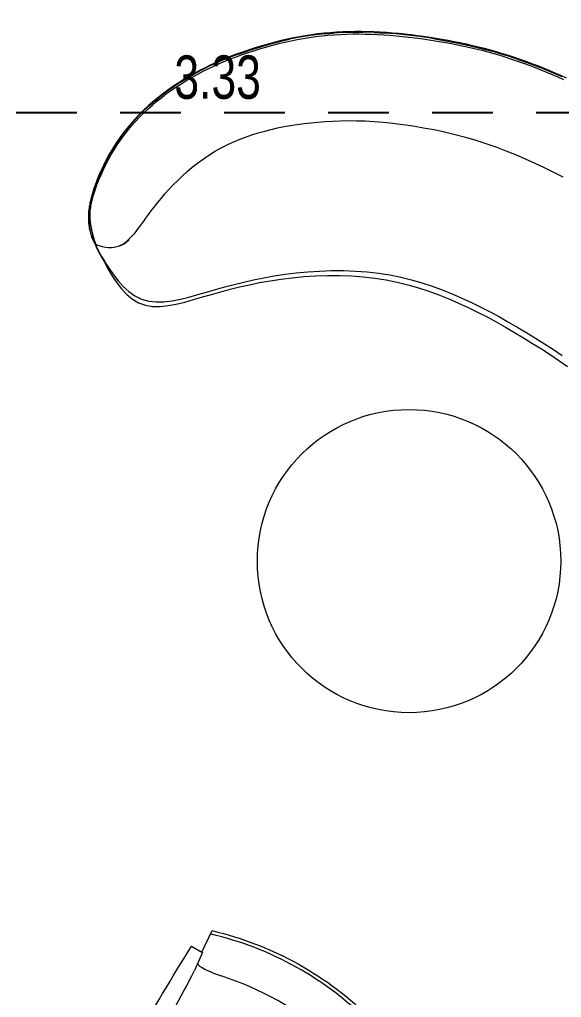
# Model space of a CAD drawing. Header units: metres. Extents: x 0 to 42, y 0 to 29.7.
# Drawn here: x 18.586 to 19.836, y 10.312 to 12.57 of the extents above; entities that cross this region are included whole.
import ezdxf

# ---------------------------------------------------------------- set-up
doc = ezdxf.new("R2010")
doc.units = ezdxf.units.M
doc.header["$MEASUREMENT"] = 0
doc.linetypes.add('$ doors$0$$01Col$0$HIDDEN', pattern=[0.23, 0.14, -0.09])
doc.layers.add('00 FURN', color=252, linetype='Continuous', lineweight=5)
doc.layers.add('Circuits Dimensions', color=1, linetype='Continuous', lineweight=5)
doc.styles.add('EN-SCL-DIM', font='swisscl.ttf')
doc.dimstyles.get("Standard").update_dxf_attribs({"dimtxt": 0.1, "dimasz": 0.18, "dimexe": 0.1, "dimexo": 0.05, "dimgap": 0.03, "dimtad": 1, "dimzin": 0, "dimdsep": 46, "dimtxsty": 'EN-SCL-DIM', "dimblk": 'DOTSMALL', "dimcen": 0.09, "dimclrd": 251, "dimclre": 251, "dimclrt": 1, "dimadec": 0, "dimazin": 0, "dimtfac": 1, "dimtofl": 0, "dimtmove": 0, "dimatfit": 3, "dimldrblk": 'DOTSMALL', "dimfxl": 1, "dimtfillclr": 256, "dimtolj": 1, "dimtzin": 0, "dimarcsym": 1})

# ---------------------------------------------------------------- blocks, each defined once
blk = doc.blocks.new('Puesto3')
at = {"color": 0, "linetype": 'ByBlock'}
for p, q in [((-0.4952, 1.2213), (-0.478, 1.1812)), ((0.4952, 1.2213), (0.478, 1.1812)), ((-0.6786, 1), (-0.5529, 1.0701)), ((0.6786, 1), (0.5529, 1.0701)), ((-0.8376, 1.0304), (-0.8125, 0.9946)), ((0.8376, 1.0304), (0.8125, 0.9946)), ((-0.6241, 0.9021), (-0.4983, 0.9723)), ((0.6241, 0.9021), (0.4983, 0.9723)), ((-0.99, 0), (-0.99, 0.7011)), ((0.99, 0.7011), (0.99, 0)), ((0.3692, 0.4629), (-0.0808, 0.4629)), ((-0.0808, 0.4629), (-0.0808, 0.1629)), ((0.1442, 0.4629), (0.1442, 0.1629)), ((0.3692, 0.1629), (0.3692, 0.4629)), ((-0.0558, 0.4379), (0.3442, 0.4379)), ((-0.0558, 0.1879), (-0.0558, 0.4379)), ((0.3442, 0.4379), (0.3442, 0.1879)), ((0.6733, 0.4328), (0.6785, 0.4328)), ((0.7171, 0.4328), (0.8133, 0.4328)), ((-0.6199, 0.2526), (-0.3268, 0.4178)), ((-0.3268, 0.4178), (-0.321, 0.4075)), ((0.6633, 0.4228), (0.6633, 0.2428)), ((0.7333, 0.4228), (0.7333, 0.2428)), ((0.8233, 0.4228), (0.8233, 0.2428)), ((-0.6141, 0.2423), (-0.321, 0.4075)), ((-0.2752, 0.3934), (-0.2264, 0.2947)), ((-0.1746, 0.4032), (-0.1656, 0.3872)), ((0.1192, 0.3879), (0.1692, 0.3879)), ((0.7398, 0.4078), (0.8168, 0.4078)), ((0.7398, 0.3478), (0.7398, 0.4078)), ((0.8168, 0.3478), (0.8168, 0.4078)), ((-0.3104, 0.3469), (-0.2743, 0.3673)), ((-0.2717, 0.3665), (-0.2675, 0.358)), ((-0.2042, 0.3655), (-0.2132, 0.3815)), ((0.6753, 0.3728), (0.6827, 0.3728)), ((0.714, 0.3728), (0.7213, 0.3728)), ((-0.3687, 0.3402), (-0.3332, 0.3602)), ((-0.3623, 0.3287), (-0.3267, 0.3487)), ((-0.351, 0.3351), (-0.3574, 0.3466)), ((-0.338, 0.3424), (-0.3445, 0.3539)), ((-0.326, 0.3513), (-0.3307, 0.3595)), ((-0.3065, 0.3361), (-0.3112, 0.3444)), ((-0.304, 0.3354), (-0.2683, 0.3555)), ((-0.2967, 0.3395), (-0.3032, 0.351)), ((-0.3015, 0.331), (-0.2662, 0.3509)), ((-0.2879, 0.3445), (-0.2944, 0.356)), ((-0.279, 0.3495), (-0.2855, 0.361)), ((-0.2611, 0.3177), (-0.2765, 0.3451)), ((-0.2636, 0.3501), (-0.2513, 0.3252)), ((0.7398, 0.3478), (0.8168, 0.3478)), ((-0.6168, 0.2005), (-0.3803, 0.3337)), ((-0.3731, 0.3247), (-0.3778, 0.333)), ((-0.3648, 0.3294), (-0.3695, 0.3377)), ((-0.3576, 0.3204), (-0.322, 0.3404)), ((-0.3511, 0.3089), (-0.3156, 0.3289)), ((-0.3486, 0.3045), (-0.3131, 0.3245)), ((-0.3398, 0.3152), (-0.3463, 0.3267)), ((-0.3269, 0.3225), (-0.3333, 0.334)), ((-0.3148, 0.3314), (-0.3195, 0.3397)), ((-0.3059, 0.3155), (-0.3105, 0.3238)), ((-0.2975, 0.3202), (-0.3022, 0.3285)), ((-0.295, 0.3195), (-0.2701, 0.3336)), ((-0.2878, 0.3236), (-0.2943, 0.3351)), ((-0.2925, 0.3151), (-0.2676, 0.3292)), ((-0.286, 0.3036), (-0.2521, 0.3227)), ((-0.2789, 0.3286), (-0.2854, 0.3401)), ((-0.27, 0.3127), (-0.2764, 0.3242)), ((0.1192, 0.3379), (0.1692, 0.3379)), ((-0.6099, 0.1892), (-0.3739, 0.3222)), ((-0.6039, 0.1816), (-0.3692, 0.3138)), ((-0.597, 0.1703), (-0.3627, 0.3023)), ((-0.4252, 0.2932), (-0.4317, 0.3047)), ((-0.4095, 0.3021), (-0.416, 0.3136)), ((-0.3938, 0.311), (-0.4003, 0.3225)), ((-0.3769, 0.2943), (-0.3834, 0.3058)), ((-0.362, 0.3049), (-0.3666, 0.3131)), ((-0.3536, 0.3096), (-0.3583, 0.3178)), ((-0.3447, 0.2937), (-0.3493, 0.3019)), ((-0.3421, 0.293), (-0.3066, 0.313)), ((-0.3308, 0.2993), (-0.3373, 0.3108)), ((-0.3179, 0.3066), (-0.3244, 0.3181)), ((-0.2886, 0.3043), (-0.2932, 0.3126)), ((-0.2788, 0.3077), (-0.2853, 0.3192)), ((-0.2836, 0.2992), (-0.25, 0.3181)), ((-0.2771, 0.2877), (-0.2521, 0.3018)), ((-0.2698, 0.2918), (-0.2763, 0.3033)), ((-0.261, 0.2968), (-0.2675, 0.3083)), ((-0.2432, 0.2858), (-0.2586, 0.3133)), ((-0.2474, 0.3173), (-0.2351, 0.2924)), ((-0.5941, 0.1662), (-0.3602, 0.2979)), ((-0.4567, 0.2755), (-0.4632, 0.287)), ((-0.441, 0.2844), (-0.4475, 0.2959)), ((-0.4084, 0.2766), (-0.4148, 0.2881)), ((-0.3926, 0.2855), (-0.3991, 0.297)), ((-0.3819, 0.2706), (-0.3884, 0.2821)), ((-0.344, 0.2731), (-0.3577, 0.2972)), ((-0.3177, 0.2799), (-0.3081, 0.2854)), ((-0.3009, 0.2764), (-0.3055, 0.2847)), ((-0.2796, 0.2884), (-0.2843, 0.2967)), ((-0.2707, 0.2725), (-0.2753, 0.2807)), ((-0.2746, 0.2833), (-0.2497, 0.2973)), ((-0.2681, 0.2718), (-0.2359, 0.29)), ((-0.2609, 0.2759), (-0.2674, 0.2874)), ((-0.252, 0.2809), (-0.2585, 0.2924)), ((0.1192, 0.2879), (0.1692, 0.2879)), ((0.6753, 0.2928), (0.6827, 0.2928)), ((0.714, 0.2928), (0.7213, 0.2928)), ((0.8068, 0.2878), (0.8168, 0.2878)), ((0.8068, 0.2878), (0.8068, 0.2578)), ((0.8168, 0.2878), (0.8168, 0.2578)), ((-0.5872, 0.1549), (-0.3736, 0.2752)), ((-0.5843, 0.1507), (-0.3712, 0.2708)), ((-0.5773, 0.1395), (-0.3448, 0.2705)), ((-0.5744, 0.1353), (-0.3423, 0.2661)), ((-0.5442, 0.0968), (-0.2327, 0.2723)), ((-0.5039, 0.2489), (-0.5104, 0.2604)), ((-0.4882, 0.2578), (-0.4947, 0.2693)), ((-0.4724, 0.2666), (-0.4789, 0.2781)), ((-0.4556, 0.25), (-0.462, 0.2615)), ((-0.4398, 0.2589), (-0.4463, 0.2704)), ((-0.4241, 0.2677), (-0.4306, 0.2792)), ((-0.4113, 0.254), (-0.4178, 0.2655)), ((-0.3956, 0.2629), (-0.4021, 0.2744)), ((-0.3804, 0.2504), (-0.3869, 0.2619)), ((-0.3647, 0.2593), (-0.3736, 0.2752)), ((-0.3351, 0.2572), (-0.3397, 0.2654)), ((-0.3217, 0.2567), (-0.2862, 0.2768)), ((-0.3138, 0.2691), (-0.3185, 0.2774)), ((-0.3152, 0.2452), (-0.2797, 0.2653)), ((-0.3113, 0.2684), (-0.3016, 0.2739)), ((-0.3039, 0.2516), (-0.3104, 0.2631)), ((-0.291, 0.2589), (-0.2975, 0.2704)), ((-0.279, 0.2678), (-0.2836, 0.2761)), ((-0.6199, 0.2526), (-0.6141, 0.2423)), ((-0.5675, 0.1241), (-0.3358, 0.2546)), ((-0.5646, 0.1199), (-0.3333, 0.2502)), ((-0.5577, 0.1086), (-0.3268, 0.2387)), ((-0.5354, 0.2312), (-0.5419, 0.2427)), ((-0.5196, 0.24), (-0.5261, 0.2515)), ((-0.487, 0.2323), (-0.4935, 0.2438)), ((-0.4713, 0.2412), (-0.4778, 0.2527)), ((-0.4585, 0.2274), (-0.465, 0.2389)), ((-0.4428, 0.2363), (-0.4493, 0.2478)), ((-0.427, 0.2451), (-0.4335, 0.2566)), ((-0.4119, 0.2327), (-0.4184, 0.2442)), ((-0.3961, 0.2416), (-0.4026, 0.2531)), ((-0.3872, 0.2257), (-0.3937, 0.2372)), ((-0.3714, 0.2345), (-0.3779, 0.246)), ((-0.3407, 0.2309), (-0.3471, 0.2424)), ((-0.3261, 0.2413), (-0.3308, 0.2495)), ((-0.3178, 0.246), (-0.3224, 0.2542)), ((0.1192, 0.2379), (0.1692, 0.2379)), ((0.8068, 0.2578), (0.8168, 0.2578)), ((-0.5826, 0.2046), (-0.5891, 0.2161)), ((-0.5669, 0.2135), (-0.5733, 0.225)), ((-0.5511, 0.2223), (-0.5576, 0.2338)), ((-0.5342, 0.2057), (-0.5407, 0.2172)), ((-0.5185, 0.2146), (-0.525, 0.2261)), ((-0.5028, 0.2234), (-0.5093, 0.2349)), ((-0.49, 0.2097), (-0.4965, 0.2212)), ((-0.4743, 0.2185), (-0.4807, 0.23)), ((-0.4591, 0.2061), (-0.4656, 0.2176)), ((-0.4433, 0.215), (-0.4498, 0.2265)), ((-0.4276, 0.2239), (-0.4341, 0.2354)), ((-0.4186, 0.2079), (-0.4251, 0.2194)), ((-0.4029, 0.2168), (-0.4094, 0.2283)), ((-0.3879, 0.2043), (-0.3943, 0.2158)), ((-0.3721, 0.2132), (-0.3786, 0.2247)), ((-0.3564, 0.2221), (-0.3629, 0.2336)), ((0.6733, 0.2328), (0.6784, 0.2328)), ((0.7171, 0.2328), (0.8133, 0.2328)), ((-0.6257, 0.1958), (-0.5667, 0.1031)), ((-0.6175, 0.1978), (-0.6124, 0.1898)), ((-0.5985, 0.1956), (-0.605, 0.2071)), ((-0.5657, 0.188), (-0.5722, 0.1995)), ((-0.55, 0.1968), (-0.5565, 0.2083)), ((-0.5372, 0.1831), (-0.5437, 0.1946)), ((-0.5215, 0.1919), (-0.5279, 0.2034)), ((-0.5057, 0.2008), (-0.5122, 0.2123)), ((-0.4905, 0.1884), (-0.497, 0.1999)), ((-0.4748, 0.1973), (-0.4813, 0.2088)), ((-0.4501, 0.1902), (-0.4566, 0.2017)), ((-0.4344, 0.1991), (-0.4409, 0.2106)), ((-0.6046, 0.179), (-0.5995, 0.171)), ((-0.5816, 0.179), (-0.5881, 0.1905)), ((-0.5687, 0.1653), (-0.5751, 0.1768)), ((-0.5529, 0.1742), (-0.5594, 0.1857)), ((-0.5377, 0.1618), (-0.5442, 0.1733)), ((-0.522, 0.1707), (-0.5285, 0.1822)), ((-0.5063, 0.1795), (-0.5128, 0.191)), ((-0.4973, 0.1636), (-0.5038, 0.1751)), ((-0.4816, 0.1725), (-0.4881, 0.184)), ((-0.4658, 0.1813), (-0.4723, 0.1928)), ((0.1442, 0.1879), (-0.0558, 0.1879)), ((0.3442, 0.1879), (0.1442, 0.1879)), ((-0.5947, 0.1635), (-0.5896, 0.1555)), ((-0.5694, 0.144), (-0.5759, 0.1555)), ((-0.5535, 0.1529), (-0.56, 0.1644)), ((-0.5288, 0.1459), (-0.5353, 0.1574)), ((-0.5131, 0.1548), (-0.5195, 0.1663)), ((-0.0808, 0.1629), (0.3692, 0.1629)), ((-0.5849, 0.1481), (-0.5798, 0.1401)), ((-0.5751, 0.1327), (-0.57, 0.1247)), ((-0.5445, 0.137), (-0.551, 0.1485)), ((-0.5295, 0.1245), (-0.536, 0.136)), ((-0.5137, 0.1334), (-0.5202, 0.1449)), ((-0.5653, 0.1173), (-0.5602, 0.1093)), ((-0.5454, 0.1156), (-0.5519, 0.1271)), ((0.2409, 0), (-0.2409, 0)), ((-0.2529, -0.1498), (-0.2596, -0.3274)), ((0.2529, -0.1498), (0.2596, -0.3274)), ((-0.2838, -0.3681), (-0.2334, -0.3681)), ((0.2838, -0.3681), (0.2334, -0.3681))]:
    blk.add_line(p, q, dxfattribs=at)
at = {"lineweight": -3}
for p, q in [((-0.7893, 0.4679), (-0.4267, 0.6722)), ((-0.3712, 0.5866), (-0.4182, 0.6699)), ((-0.6878, 0.5952), (-0.5846, 0.6533)), ((-0.7744, 0.4286), (-0.4008, 0.6391)), ((-0.5111, 0.6247), (-0.5165, 0.6343)), ((-0.7644, 0.4109), (-0.3909, 0.6214)), ((-0.7604, 0.4037), (-0.3868, 0.6142)), ((-0.7559, 0.3958), (-0.3823, 0.6062)), ((-0.7448, 0.3761), (-0.3712, 0.5866)), ((-0.7014, 0.5175), (-0.7068, 0.5271)), ((-0.4744, 0.5104), (-0.4822, 0.5241)), ((-0.4395, 0.4977), (-0.4611, 0.536)), ((-0.6224, 0.427), (-0.4744, 0.5104)), ((-0.7917, 0.4594), (-0.7448, 0.3761)), ((-0.6224, 0.427), (-0.6301, 0.4407)), ((-0.6299, 0.3905), (-0.6514, 0.4287)), ((-0.5618, 0.3715), (-0.4585, 0.4296))]:
    blk.add_line(p, q, dxfattribs=at)
at = {"color": 0, "linetype": 'ByBlock'}
blk.add_lwpolyline([(-0.2706, -0.4284, -0.017129), (-0.2624, -0.4117), (-0.3144, -0.4117, -0.391275), (-0.3656, -0.3549), (-0.3511, -0.1316, -0.576265), (-0.2692, -0.1041), (-0.2459, 0), (-1, 0), (-1, 0.7, -0.008178), (-0.6732, 0.7274), (-0.7223, 0.8153), (-0.7485, 0.8007, -0.013912), (-0.8614, 1.0172), (-0.8388, 1.0297), (-0.867, 1.0738, -0.138798), (-0.5167, 1.2691), (-0.494, 1.222), (-0.4715, 1.2346, -0.013912), (-0.3467, 1.0248), (-0.3729, 1.0101), (-0.3203, 0.9158, -0.038165), (-0.653, 0.7287, -0.032603), (0.653, 0.7287, -0.038165), (0.3203, 0.9158), (0.3729, 1.0101), (0.3467, 1.0248, -0.013912), (0.4715, 1.2346), (0.494, 1.222), (0.5167, 1.2691, -0.138798), (0.867, 1.0738), (0.8388, 1.0297), (0.8614, 1.0172, -0.013912), (0.7485, 0.8007), (0.7223, 0.8153), (0.6732, 0.7274, -0.008178), (1, 0.7), (1, 0), (0.2459, 0), (0.2692, -0.1041, -0.576265), (0.3511, -0.1316), (0.3656, -0.3549, -0.391275), (0.3144, -0.4117), (0.2624, -0.4117, -0.017129), (0.2706, -0.4284, -0.194346), (0.2632, -0.449, -0.127878), (0.196, -0.4934, -0.074622), (0, -0.5292, -0.074622), (-0.196, -0.4934, -0.127878), (-0.2632, -0.449, -0.194346)], format="xyb", close=True, dxfattribs=at)
for points in [[(-0.3457, 0.4071), (-0.3609, 0.4427), (-0.391, 0.4789), (-0.4371, 0.5206), (-0.4494, 0.5425)], [(-0.2048, 0.4116), (-0.2405, 0.438), (-0.2999, 0.469), (-0.369, 0.5171), (-0.4077, 0.5372), (-0.4323, 0.5522)]]:
    blk.add_lwpolyline(points, dxfattribs=at)
for centre in [(-0.3062, 0.3689), (-0.2979, 0.3736), (-0.2895, 0.3783), (-0.5102, 0.2787), (-0.5435, 0.2599), (-0.5352, 0.2646), (-0.5269, 0.2693), (-0.5185, 0.274), (-0.5602, 0.2505), (-0.5519, 0.2552)]:
    blk.add_circle(centre, 0.0022, dxfattribs=at)
for centre, radius, start, end in [((-0.3468, 0.5527), 0.7283, 103.2014, 135.0855), ((0.3468, 0.5527), 0.7283, 44.9145, 76.7986), ((-0.611, 1.3977), 0.24, 288.0592, 300.5574), ((-0.4952, 1.1999), 0.0108, 304.5458, 344.1042), ((0.4952, 1.1999), 0.0108, 195.8958, 235.4542), ((0.611, 1.3977), 0.24, 239.4426, 251.9408), ((-0.3196, 0.5039), 0.7002, 108.0592, 130.2276), ((1.1954, 2.0258), 1.8744, 206.7826, 212.9165), ((-1.1954, 2.0258), 1.8744, 327.0835, 333.2174), ((0.3196, 0.5039), 0.7002, 49.7724, 71.9408), ((-0.9268, 1.2217), 0.24, 297.7294, 310.2276), ((0.9268, 1.2217), 0.24, 229.7724, 242.2706), ((-0.8195, 1.0191), 0.0108, 254.1827, 293.741), ((-2.4107, 0.0151), 1.8744, 25.3703, 31.5042), ((2.4107, 0.0151), 1.8744, 148.4958, 154.6297), ((0.8195, 1.0191), 0.0108, 246.259, 285.8173), ((0, -9.275), 10.025, 93.74807, 93.84102), ((0, -9.275), 10.025, 86.15827, 86.25392), ((0.6733, 0.4228), 0.01, 90, 180), ((0.6861, 0.4262), 0.01, 99.5352, 194.6502), ((0.694, 0.4015), 0.036, 99.4076, 107.8024), ((0.6983, 0.3754), 0.0624, 90, 99.4076), ((0.6983, 0.3754), 0.0624, 80.5924, 90), ((0.7082, 0.4248), 0.012, 346.6383, 88.4297), ((0.7433, 0.4228), 0.01, 90, 180), ((0.8133, 0.4228), 0.01, 0, 90), ((-0.3048, 0.3787), 0.033, 26.3031, 119.3971), ((-0.1939, 0.3923), 0.0222, 4.9353, 233.8589), ((0.5031, 0.3808), 0.1785, 6.1675, 13.8968), ((0.8935, 0.3808), 0.1785, 166.6383, 173.8325), ((-0.1849, 0.3764), 0.0222, 184.9353, 53.8589), ((0.2388, 0.3522), 0.4444, 2.5629, 6.1675), ((1.1579, 0.3522), 0.4444, 173.8325, 177.4371), ((-0.2734, 0.3657), 0.00187, 26.3031, 119.3971), ((0.6753, 0.3848), 0.012, 180, 270), ((-0.1954, 0.3328), 0.879, 360, 2.5629), ((1.592, 0.3328), 0.879, 177.4371, 180), ((0.7213, 0.3848), 0.012, 270, 0), ((-0.3323, 0.3586), 0.00187, 29.3971, 119.3971), ((-0.3277, 0.3504), 0.00187, 299.3971, 29.3971), ((-0.3095, 0.3453), 0.00187, 119.3971, 209.3971), ((-0.2692, 0.3572), 0.00187, 299.3971, 26.3031), ((-0.2653, 0.3493), 0.00187, 26.3031, 119.3971), ((-0.3794, 0.3321), 0.00187, 29.3971, 119.3971), ((-0.3748, 0.3238), 0.00187, 299.3971, 29.3971), ((-0.3678, 0.3386), 0.00187, 119.3971, 209.3971), ((-0.3632, 0.3303), 0.00187, 209.3971, 299.3971), ((-0.3211, 0.3388), 0.00187, 29.3971, 119.3971), ((-0.3165, 0.3305), 0.00187, 299.3971, 29.3971), ((-0.3122, 0.3229), 0.00187, 29.3971, 119.3971), ((-0.3049, 0.3371), 0.00187, 209.3971, 299.3971), ((-0.3006, 0.3294), 0.00187, 119.3971, 209.3971), ((-0.253, 0.3244), 0.00187, 299.3971, 26.3031), ((-0.1954, 0.3328), 0.879, 357.4371, 0), ((1.592, 0.3328), 0.879, 180, 182.5629), ((-0.3682, 0.3122), 0.00187, 29.3971, 119.3971), ((-0.3636, 0.304), 0.00187, 299.3971, 29.3971), ((-0.3566, 0.3188), 0.00187, 119.3971, 209.3971), ((-0.352, 0.3105), 0.00187, 209.3971, 299.3971), ((-0.3477, 0.3028), 0.00187, 119.3971, 209.3971), ((-0.3075, 0.3146), 0.00187, 299.3971, 29.3971), ((-0.2959, 0.3212), 0.00187, 209.3971, 299.3971), ((-0.2916, 0.3135), 0.00187, 119.3971, 209.3971), ((-0.287, 0.3052), 0.00187, 209.3971, 299.3971), ((-0.2491, 0.3165), 0.00187, 26.3031, 119.3971), ((-0.3593, 0.2963), 0.00187, 29.3971, 119.3971), ((-0.343, 0.2946), 0.00187, 209.3971, 299.3971), ((-0.3168, 0.2783), 0.00187, 119.3971, 209.3971), ((-0.3072, 0.2838), 0.00187, 29.3971, 119.3971), ((-0.2826, 0.2976), 0.00187, 119.3971, 209.3971), ((-0.278, 0.2893), 0.00187, 209.3971, 299.3971), ((-0.2737, 0.2817), 0.00187, 119.3971, 209.3971), ((-0.2368, 0.2916), 0.00187, 299.3971, 26.3031), ((-0.2408, 0.2866), 0.0165, 299.3971, 29.3971), ((0.6753, 0.2808), 0.012, 90, 180), ((0.2388, 0.3134), 0.4444, 353.8325, 357.4371), ((1.1579, 0.3134), 0.4444, 182.5629, 186.1675), ((0.7213, 0.2808), 0.012, 0, 90), ((-0.3457, 0.2722), 0.00187, 299.3971, 29.3971), ((-0.3414, 0.2645), 0.00187, 29.3971, 119.3971), ((-0.3122, 0.2701), 0.00187, 209.3971, 299.3971), ((-0.3025, 0.2755), 0.00187, 299.3971, 29.3971), ((-0.2853, 0.2751), 0.00187, 29.3971, 119.3971), ((-0.2806, 0.2669), 0.00187, 299.3971, 29.3971), ((-0.269, 0.2734), 0.00187, 209.3971, 299.3971), ((0.5031, 0.2848), 0.1785, 346.1032, 353.8325), ((0.8935, 0.2848), 0.1785, 186.1675, 193.8968), ((-0.5979, 0.2136), 0.033, 119.3971, 212.4912), ((-0.3367, 0.2563), 0.00187, 299.3971, 29.3971), ((-0.3324, 0.2486), 0.00187, 29.3971, 119.3971), ((-0.3277, 0.2403), 0.00187, 299.3971, 29.3971), ((-0.3208, 0.2551), 0.00187, 119.3971, 209.3971), ((-0.3162, 0.2469), 0.00187, 209.3971, 299.3971), ((0.6733, 0.2428), 0.01, 180, 270), ((0.686, 0.2393), 0.01, 160.2489, 256.4245), ((0.7082, 0.2408), 0.012, 281.2958, 13.3617), ((0.7092, 0.2278), 0.0184, 53.5958, 53.7272), ((0.7433, 0.2428), 0.01, 180, 270), ((0.8133, 0.2428), 0.01, 270, 0), ((0.6983, 0.2902), 0.0624, 256.0825, 270), ((0.6983, 0.2902), 0.0624, 270, 281.2958), ((-0.6159, 0.1988), 0.00187, 119.3971, 212.4912), ((-0.6108, 0.1908), 0.00187, 212.4912, 299.3971), ((-0.603, 0.18), 0.00187, 119.3971, 212.4912), ((-0.5979, 0.172), 0.00187, 212.4912, 299.3971), ((-0.5932, 0.1645), 0.00187, 119.3971, 212.4912), ((-0.5881, 0.1565), 0.00187, 212.4912, 299.3971), ((-0.5833, 0.1491), 0.00187, 119.3971, 212.4912), ((-0.5782, 0.1411), 0.00187, 212.4912, 299.3971), ((-0.5735, 0.1337), 0.00187, 119.3971, 212.4912), ((-0.5684, 0.1257), 0.00187, 212.4912, 299.3971), ((-0.5637, 0.1183), 0.00187, 119.3971, 212.4912), ((-0.5586, 0.1103), 0.00187, 212.4912, 299.3971), ((-0.5523, 0.1112), 0.0165, 209.3971, 299.3971), ((-0.0335, -1.6514), 1.336, 88.565, 97.4996), ((0.0335, -1.6514), 1.336, 82.5004, 91.435), ((-0.2826, -0.3293), 0.023, 307.3334, 4.6834), ((-0.238, -0.3405), 0.0247, 181.1922, 230.563), ((-0.2, -0.3864), 0.0601, 97.4996, 153.5049), ((0.2, -0.3864), 0.0601, 26.4951, 82.5004), ((0.238, -0.3405), 0.0247, 309.437, 358.8078), ((0.2826, -0.3293), 0.023, 175.3166, 232.6666), ((-0.2554, -0.3751), 0.0293, 138.2795, 226.9158), ((-0.2313, -0.3966), 0.0616, 127.3334, 138.2795), ((-0.0217, -0.5404), 0.2729, 138.759, 151.8617), ((-0.257, -0.3782), 0.0189, 32.1989, 79.9824), ((-0.2005, -0.3812), 0.0336, 72.1964, 141.8203), ((0.0415, 0.3725), 0.758, 252.1964, 266.8625), ((-0.0415, 0.3725), 0.758, 273.1375, 287.8036), ((0.2005, -0.3812), 0.0336, 38.1797, 107.8036), ((0.0217, -0.5404), 0.2729, 28.1383, 41.241), ((0.257, -0.3782), 0.0189, 100.0176, 147.8011), ((0.2313, -0.3966), 0.0616, 41.7205, 52.6666), ((0.2554, -0.3751), 0.0293, 313.0842, 41.7205), ((-0.0075, -0.6078), 0.2235, 88.0867, 112.8362), ((0.0075, -0.6078), 0.2235, 67.1638, 91.9133), ((-0.0704, -0.4584), 0.0614, 112.8362, 157.4767), ((0.0704, -0.4584), 0.0614, 22.5233, 67.1638), ((-0.0861, -0.0271), 0.4417, 245.3038, 263.4818), ((-0.0082, -0.6176), 0.203, 87.6787, 127.0409), ((0.0082, -0.6176), 0.203, 52.9591, 92.3213), ((0.0861, -0.0271), 0.4417, 276.5182, 294.6962), ((-0.0403, -0.4709), 0.094, 157.4767, 207.1916), ((0.0403, -0.4709), 0.094, 332.8084, 22.5233)]:
    blk.add_arc(centre, radius, start, end, dxfattribs=at)
at = {"lineweight": -3}
for centre, radius, start, end in [((-0.4236, 0.6668), 0.00625, 29.3971, 119.3971), ((-0.56, 0.6098), 0.05, 29.3971, 119.3971), ((-0.6633, 0.5516), 0.05, 119.3971, 209.3971), ((-0.4831, 0.4732), 0.05, 299.3971, 29.3971), ((-0.7863, 0.4625), 0.00625, 119.3971, 209.3971), ((-0.5863, 0.415), 0.05, 209.3971, 299.3971)]:
    blk.add_arc(centre, radius, start, end, dxfattribs=at)
at = {"color": 0, "linetype": 'Continuous'}
for centre, start, end in [((-0.3022, -0.1416), 350.6055, 48.611), ((0.3022, -0.1416), 131.389, 189.3945)]:
    blk.add_arc(centre, 0.0499, start, end, dxfattribs=at)
blk = doc.blocks.new('_DotSmall')
at = {"color": 0, "linetype": 'ByBlock', "const_width": 0.5}
blk.add_lwpolyline([(-0.0625, 0, 1), (0.0625, 0, 1)], format="xyb", close=True, dxfattribs=at)
blk = doc.blocks.new('*D50')
at = {"layer": 'Circuits Dimensions', "color": 251, "lineweight": -2, "transparency": 16777216}
for p, q in [((17.3775, 12.5477), (17.3775, 12.2549)), ((20.7076, 12.5477), (20.7076, 12.2549))]:
    blk.add_line(p, q, dxfattribs=at)
at = {"layer": 'Circuits Dimensions', "color": 251, "linetype": '$ doors$0$$01Col$0$HIDDEN', "lineweight": -2, "transparency": 16777216}
blk.add_line((17.3775, 12.3549), (20.7076, 12.3549), dxfattribs=at)
at = {"layer": 'Defpoints', "color": 0, "transparency": 16777216}
for p in [(17.3775, 12.5977), (20.7076, 12.5977), (20.7076, 12.3549)]:
    blk.add_point(p, dxfattribs=at)
at = {"layer": 'Circuits Dimensions', "color": 251, "lineweight": -2, "transparency": 16777216, "xscale": 0.18, "yscale": 0.18, "zscale": 0.18, "rotation": 180}
blk.add_blockref('_DotSmall', (17.3775, 12.3549), dxfattribs=at)
at = {"layer": 'Circuits Dimensions', "color": 251, "lineweight": -2, "transparency": 16777216, "xscale": 0.18, "yscale": 0.18, "zscale": 0.18}
blk.add_blockref('_DotSmall', (20.7076, 12.3549), dxfattribs=at)
at = {"layer": 'Circuits Dimensions', "color": 1, "transparency": 16777216, "insert": (19.0426, 12.4362), "char_height": 0.1, "attachment_point": 5, "style": 'EN-SCL-DIM'}
blk.add_mtext('\\A1;3.33', dxfattribs=at)

msp = doc.modelspace()

# ---------------------------------------------------------------- linework, layer by layer
at = {"layer": '00 FURN'}
for p, q in [((19.2315, 12.53), (19.2174, 12.5273)), ((19.2479, 12.5315), (19.2279, 12.5281)), ((19.2456, 12.5325), (19.2315, 12.53)), ((19.2599, 12.5346), (19.2456, 12.5325)), ((19.2683, 12.5345), (19.2479, 12.5315)), ((19.2542, 12.5284), (19.2684, 12.5304)), ((19.2741, 12.5365), (19.2599, 12.5346)), ((19.2891, 12.5369), (19.2683, 12.5345)), ((19.2684, 12.5304), (19.2827, 12.5321)), ((19.2884, 12.5381), (19.2741, 12.5365)), ((19.2827, 12.5321), (19.297, 12.5335)), ((19.3027, 12.5393), (19.2884, 12.5381)), ((19.2891, 12.5369), (19.3106, 12.5387)), ((19.297, 12.5335), (19.3113, 12.5347)), ((19.3171, 12.5404), (19.3027, 12.5393)), ((19.3326, 12.5399), (19.3106, 12.5387)), ((19.3113, 12.5347), (19.3256, 12.5355)), ((19.3314, 12.5412), (19.3171, 12.5404)), ((19.3256, 12.5355), (19.3399, 12.5361)), ((19.3458, 12.5416), (19.3314, 12.5412)), ((19.3326, 12.5399), (19.3552, 12.5405)), ((19.3399, 12.5361), (19.3543, 12.5365)), ((19.3602, 12.5419), (19.3458, 12.5416)), ((19.3543, 12.5365), (19.3686, 12.5365)), ((19.3552, 12.5405), (19.3786, 12.5405)), ((19.3745, 12.5419), (19.3602, 12.5419)), ((19.3686, 12.5365), (19.383, 12.5364)), ((19.3889, 12.5416), (19.3745, 12.5419)), ((19.4027, 12.5399), (19.3786, 12.5405)), ((19.383, 12.5364), (19.3973, 12.536)), ((19.4033, 12.5412), (19.3889, 12.5416)), ((19.3973, 12.536), (19.4116, 12.5354)), ((19.4027, 12.5399), (19.4277, 12.5386)), ((19.4176, 12.5405), (19.4033, 12.5412)), ((19.4116, 12.5354), (19.4259, 12.5346)), ((19.4319, 12.5396), (19.4176, 12.5405)), ((19.4259, 12.5346), (19.4402, 12.5336)), ((19.4536, 12.5366), (19.4277, 12.5386)), ((19.4463, 12.5385), (19.4319, 12.5396)), ((19.4402, 12.5336), (19.4545, 12.5325)), ((19.4606, 12.5373), (19.4463, 12.5385)), ((19.4804, 12.534), (19.4536, 12.5366)), ((19.4545, 12.5325), (19.4688, 12.531)), ((19.4748, 12.5358), (19.4606, 12.5373)), ((19.4688, 12.531), (19.483, 12.5295)), ((19.4891, 12.5342), (19.4748, 12.5358)), ((19.508, 12.5306), (19.4804, 12.534)), ((19.483, 12.5295), (19.4972, 12.5278)), ((19.5033, 12.5325), (19.4891, 12.5342)), ((19.5176, 12.5305), (19.5033, 12.5325)), ((19.5361, 12.5265), (19.508, 12.5306)), ((19.5318, 12.5285), (19.5176, 12.5305)), ((19.1476, 12.51), (19.1339, 12.5059)), ((19.1346, 12.5047), (19.1524, 12.5101)), ((19.1424, 12.5029), (19.1562, 12.5069)), ((19.1615, 12.5139), (19.1476, 12.51)), ((19.1524, 12.5101), (19.1707, 12.5151)), ((19.1562, 12.5069), (19.17, 12.5108)), ((19.1753, 12.5176), (19.1615, 12.5139)), ((19.17, 12.5108), (19.1839, 12.5143)), ((19.1707, 12.5151), (19.1893, 12.5198)), ((19.1893, 12.5212), (19.1753, 12.5176)), ((19.1839, 12.5143), (19.1978, 12.5176)), ((19.2033, 12.5244), (19.1893, 12.5212)), ((19.1893, 12.5198), (19.2084, 12.5242)), ((19.1978, 12.5176), (19.2119, 12.5208)), ((19.2174, 12.5273), (19.2033, 12.5244)), ((19.2279, 12.5281), (19.2084, 12.5242)), ((19.2119, 12.5208), (19.2259, 12.5236)), ((19.2259, 12.5236), (19.2401, 12.5261)), ((19.2401, 12.5261), (19.2542, 12.5284)), ((19.4972, 12.5278), (19.5115, 12.526)), ((19.5115, 12.526), (19.5256, 12.5239)), ((19.5256, 12.5239), (19.5398, 12.5218)), ((19.5459, 12.5262), (19.5318, 12.5285)), ((19.5361, 12.5265), (19.5646, 12.5218)), ((19.5398, 12.5218), (19.5539, 12.5194)), ((19.5601, 12.5239), (19.5459, 12.5262)), ((19.5539, 12.5194), (19.5681, 12.517)), ((19.5742, 12.5213), (19.5601, 12.5239)), ((19.5646, 12.5218), (19.5934, 12.5163)), ((19.5681, 12.517), (19.5821, 12.5143)), ((19.5883, 12.5186), (19.5742, 12.5213)), ((19.5821, 12.5143), (19.5962, 12.5116)), ((19.6024, 12.5157), (19.5883, 12.5186)), ((19.5934, 12.5163), (19.6221, 12.5102)), ((19.5962, 12.5116), (19.6102, 12.5086)), ((19.6164, 12.5127), (19.6024, 12.5157)), ((19.6102, 12.5086), (19.6242, 12.5055)), ((19.6304, 12.5095), (19.6164, 12.5127)), ((19.6221, 12.5102), (19.6507, 12.5033)), ((19.6444, 12.5062), (19.6304, 12.5095)), ((19.0795, 12.4872), (19.0661, 12.482)), ((19.0833, 12.4872), (19.0668, 12.4809)), ((19.0746, 12.4797), (19.088, 12.4847)), ((19.093, 12.4922), (19.0795, 12.4872)), ((19.0833, 12.4872), (19.1, 12.4933)), ((19.088, 12.4847), (19.1015, 12.4896)), ((19.1066, 12.4969), (19.093, 12.4922)), ((19.1, 12.4933), (19.1171, 12.4991)), ((19.1015, 12.4896), (19.1151, 12.4942)), ((19.1202, 12.5015), (19.1066, 12.4969)), ((19.1151, 12.4942), (19.1287, 12.4986)), ((19.1171, 12.4991), (19.1346, 12.5047)), ((19.1339, 12.5059), (19.1202, 12.5015)), ((19.1287, 12.4986), (19.1424, 12.5029)), ((19.6242, 12.5055), (19.6381, 12.5022)), ((19.6381, 12.5022), (19.6521, 12.4988)), ((19.6583, 12.5027), (19.6444, 12.5062)), ((19.6507, 12.5033), (19.6789, 12.4958)), ((19.6521, 12.4988), (19.6659, 12.4951)), ((19.6722, 12.499), (19.6583, 12.5027)), ((19.6659, 12.4951), (19.6797, 12.4913)), ((19.686, 12.4951), (19.6722, 12.499)), ((19.6789, 12.4958), (19.7065, 12.4876)), ((19.6797, 12.4913), (19.6935, 12.4872)), ((19.6997, 12.491), (19.686, 12.4951)), ((19.6935, 12.4872), (19.7072, 12.4831)), ((19.7135, 12.4867), (19.6997, 12.491)), ((19.7337, 12.4787), (19.7065, 12.4876)), ((19.7271, 12.4822), (19.7135, 12.4867)), ((19.0266, 12.4649), (19.0136, 12.4586)), ((19.0346, 12.4672), (19.0188, 12.4598)), ((19.0221, 12.457), (19.035, 12.4631)), ((19.0396, 12.4708), (19.0266, 12.4649)), ((19.0506, 12.4742), (19.0346, 12.4672)), ((19.035, 12.4631), (19.0481, 12.4688)), ((19.0528, 12.4766), (19.0396, 12.4708)), ((19.0481, 12.4688), (19.0613, 12.4744)), ((19.0668, 12.4809), (19.0506, 12.4742)), ((19.0661, 12.482), (19.0528, 12.4766)), ((19.0613, 12.4744), (19.0746, 12.4797)), ((19.7072, 12.4831), (19.7208, 12.4786)), ((19.7208, 12.4786), (19.7344, 12.4741)), ((19.7407, 12.4776), (19.7271, 12.4822)), ((19.7337, 12.4787), (19.7603, 12.4692)), ((19.7344, 12.4741), (19.7479, 12.4693)), ((19.7542, 12.4728), (19.7407, 12.4776)), ((19.7479, 12.4693), (19.7614, 12.4644)), ((19.7677, 12.4678), (19.7542, 12.4728)), ((19.7603, 12.4692), (19.7865, 12.4592)), ((19.7614, 12.4644), (19.7748, 12.4593)), ((19.7811, 12.4626), (19.7677, 12.4678)), ((19.7944, 12.4573), (19.7811, 12.4626)), ((18.9723, 12.4346), (18.9877, 12.4435)), ((18.9881, 12.4452), (18.9756, 12.4381)), ((18.9842, 12.4371), (18.9967, 12.444)), ((18.9877, 12.4435), (19.0032, 12.4519)), ((19.0008, 12.4521), (18.9881, 12.4452)), ((18.9967, 12.444), (19.0093, 12.4506)), ((19.0136, 12.4586), (19.0008, 12.4521)), ((19.0032, 12.4519), (19.0188, 12.4598)), ((19.0093, 12.4506), (19.0221, 12.457)), ((19.7748, 12.4593), (19.7881, 12.4541)), ((19.8122, 12.4486), (19.7865, 12.4592)), ((19.7881, 12.4541), (19.8014, 12.4486)), ((19.8077, 12.4519), (19.7944, 12.4573)), ((19.8014, 12.4486), (19.8146, 12.4431)), ((19.8209, 12.4462), (19.8077, 12.4519)), ((19.8375, 12.4375), (19.8122, 12.4486)), ((19.8146, 12.4431), (19.8277, 12.4373)), ((19.834, 12.4405), (19.8209, 12.4462)), ((19.8471, 12.4345), (19.834, 12.4405)), ((18.9512, 12.423), (18.9392, 12.415)), ((18.957, 12.4252), (18.942, 12.4154)), ((18.9479, 12.4148), (18.9598, 12.4225)), ((18.9633, 12.4306), (18.9512, 12.423)), ((18.957, 12.4252), (18.9723, 12.4346)), ((18.9598, 12.4225), (18.9719, 12.43)), ((18.9756, 12.4381), (18.9633, 12.4306)), ((18.9719, 12.43), (18.9842, 12.4371)), ((19.8277, 12.4373), (19.8408, 12.4315)), ((18.8989, 12.3831), (18.9129, 12.3943)), ((18.9158, 12.3981), (18.9045, 12.3893)), ((18.9129, 12.3943), (18.9273, 12.4051)), ((18.9135, 12.3902), (18.9248, 12.3987)), ((18.9274, 12.4067), (18.9158, 12.3981)), ((18.9248, 12.3987), (18.9363, 12.4068)), ((18.9273, 12.4051), (18.942, 12.4154)), ((18.9392, 12.415), (18.9274, 12.4067)), ((18.9363, 12.4068), (18.9479, 12.4148)), ((18.8726, 12.3596), (18.8855, 12.3715)), ((18.8816, 12.3632), (18.892, 12.3724)), ((18.8934, 12.3801), (18.8825, 12.3707)), ((18.8855, 12.3715), (18.8989, 12.3831)), ((18.892, 12.3724), (18.9026, 12.3814)), ((18.9045, 12.3893), (18.8934, 12.3801)), ((18.9026, 12.3814), (18.9135, 12.3902)), ((18.8617, 12.3507), (18.8518, 12.3402)), ((18.8603, 12.3473), (18.8726, 12.3596)), ((18.8719, 12.3609), (18.8617, 12.3507)), ((18.8617, 12.3439), (18.8715, 12.3537)), ((18.8715, 12.3537), (18.8816, 12.3632)), ((18.8825, 12.3707), (18.8719, 12.3609)), ((18.8423, 12.3294), (18.8331, 12.3183)), ((18.8377, 12.3218), (18.8487, 12.3347)), ((18.8518, 12.3402), (18.8423, 12.3294)), ((18.8434, 12.3235), (18.8524, 12.3338)), ((18.8487, 12.3347), (18.8603, 12.3473)), ((18.8524, 12.3338), (18.8617, 12.3439)), ((19.211, 12.3255), (19.2264, 12.3278)), ((19.2264, 12.3278), (19.2419, 12.3299)), ((19.2419, 12.3299), (19.2578, 12.3317)), ((19.2578, 12.3317), (19.2741, 12.3332)), ((19.2741, 12.3332), (19.2908, 12.3344)), ((19.2908, 12.3344), (19.308, 12.3354)), ((19.308, 12.3354), (19.3257, 12.3361)), ((19.3257, 12.3361), (19.3441, 12.3364)), ((19.3441, 12.3364), (19.3631, 12.3362)), ((19.3631, 12.3362), (19.3828, 12.3356)), ((19.3828, 12.3356), (19.4033, 12.3345)), ((19.4033, 12.3345), (19.4247, 12.3328)), ((19.4247, 12.3328), (19.4469, 12.3306)), ((19.4469, 12.3306), (19.4699, 12.3277)), ((19.4699, 12.3277), (19.4935, 12.3243)), ((18.8242, 12.3069), (18.8157, 12.2953)), ((18.8176, 12.2956), (18.8273, 12.3088)), ((18.8331, 12.3183), (18.8242, 12.3069)), ((18.8265, 12.3023), (18.8348, 12.313)), ((18.8273, 12.3088), (18.8377, 12.3218)), ((18.8348, 12.313), (18.8434, 12.3235)), ((19.1066, 12.2983), (19.1214, 12.3035)), ((19.1214, 12.3035), (19.1363, 12.3082)), ((19.1363, 12.3082), (19.1512, 12.3124)), ((19.1512, 12.3124), (19.166, 12.3163)), ((19.166, 12.3163), (19.1809, 12.3197)), ((19.1809, 12.3197), (19.1959, 12.3228)), ((19.1959, 12.3228), (19.211, 12.3255)), ((19.4935, 12.3243), (19.5175, 12.3202)), ((19.5175, 12.3202), (19.5418, 12.3156)), ((19.5418, 12.3156), (19.5661, 12.3104)), ((19.5661, 12.3104), (19.5905, 12.3046)), ((19.5905, 12.3046), (19.6146, 12.2982)), ((18.8076, 12.2834), (18.7999, 12.2712)), ((18.8085, 12.2823), (18.8001, 12.269)), ((18.8157, 12.2953), (18.8076, 12.2834)), ((18.8176, 12.2956), (18.8085, 12.2823)), ((18.811, 12.2804), (18.8185, 12.2914)), ((18.8185, 12.2914), (18.8265, 12.3023)), ((19.0631, 12.2799), (19.0774, 12.2865)), ((19.0774, 12.2865), (19.0919, 12.2927)), ((19.0919, 12.2927), (19.1066, 12.2983)), ((19.6146, 12.2982), (19.6383, 12.2912)), ((19.6383, 12.2912), (19.6616, 12.2837)), ((19.6616, 12.2837), (19.6847, 12.2756)), ((18.7925, 12.2588), (18.7856, 12.2461)), ((18.7923, 12.2557), (18.8001, 12.269)), ((18.7999, 12.2712), (18.7925, 12.2588)), ((18.797, 12.2579), (18.8038, 12.2692)), ((18.8038, 12.2692), (18.811, 12.2804)), ((19.022, 12.2566), (19.0353, 12.2649)), ((19.0353, 12.2649), (19.0491, 12.2727)), ((19.0491, 12.2727), (19.0631, 12.2799)), ((19.6847, 12.2756), (19.7074, 12.267)), ((19.7074, 12.267), (19.7298, 12.258)), ((18.7787, 12.2293), (18.7852, 12.2424)), ((18.7856, 12.2461), (18.7791, 12.2332)), ((18.7846, 12.2349), (18.7906, 12.2464)), ((18.7923, 12.2557), (18.7852, 12.2424)), ((18.7906, 12.2464), (18.797, 12.2579)), ((18.9842, 12.2288), (18.9964, 12.2385)), ((18.9964, 12.2385), (19.009, 12.2477)), ((19.009, 12.2477), (19.022, 12.2566)), ((19.7298, 12.258), (19.752, 12.2485)), ((19.752, 12.2485), (19.774, 12.2386)), ((19.774, 12.2386), (19.7958, 12.2284)), ((18.773, 12.2202), (18.7673, 12.2069)), ((18.7728, 12.2165), (18.7676, 12.2041)), ((18.7728, 12.2165), (18.7787, 12.2293)), ((18.7791, 12.2332), (18.773, 12.2202)), ((18.7737, 12.2116), (18.779, 12.2233)), ((18.779, 12.2233), (18.7846, 12.2349)), ((18.9612, 12.2087), (18.9725, 12.2189)), ((18.9725, 12.2189), (18.9842, 12.2288)), ((19.7958, 12.2284), (19.8173, 12.2177)), ((19.8173, 12.2177), (19.8388, 12.2067)), ((18.7621, 12.1935), (18.7573, 12.1799)), ((18.759, 12.1808), (18.763, 12.1922)), ((18.7673, 12.2069), (18.7621, 12.1935)), ((18.7676, 12.2041), (18.763, 12.1922)), ((18.7642, 12.1879), (18.7687, 12.1998)), ((18.7687, 12.1998), (18.7737, 12.2116)), ((18.9401, 12.188), (18.9504, 12.1984)), ((18.9504, 12.1984), (18.9612, 12.2087)), ((18.7527, 12.1604), (18.7555, 12.1702)), ((18.7573, 12.1799), (18.753, 12.1661)), ((18.7555, 12.1702), (18.759, 12.1808)), ((18.7563, 12.164), (18.76, 12.176)), ((18.76, 12.176), (18.7642, 12.1879)), ((18.9211, 12.1673), (18.9304, 12.1777)), ((18.9304, 12.1777), (18.9401, 12.188)), ((18.748, 12.1465), (18.7474, 12.1436)), ((18.7486, 12.1493), (18.748, 12.1465)), ((18.7492, 12.1522), (18.7486, 12.1493)), ((18.7487, 12.1436), (18.7504, 12.1516)), ((18.753, 12.1661), (18.7492, 12.1522)), ((18.7504, 12.1516), (18.7527, 12.1604)), ((18.7504, 12.1396), (18.753, 12.1519)), ((18.753, 12.1519), (18.7563, 12.164)), ((18.8961, 12.1369), (18.904, 12.1469)), ((18.904, 12.1469), (18.9046, 12.1477)), ((18.9046, 12.1477), (18.9124, 12.157)), ((18.9046, 12.1477), (18.9047, 12.1475)), ((18.9124, 12.157), (18.9211, 12.1673)), ((18.7447, 12.1234), (18.7445, 12.1204)), ((18.7449, 12.1263), (18.7447, 12.1234)), ((18.7452, 12.1292), (18.7449, 12.1263)), ((18.7455, 12.1321), (18.7452, 12.1292)), ((18.7459, 12.135), (18.7455, 12.1321)), ((18.7458, 12.1181), (18.746, 12.1237)), ((18.7464, 12.1379), (18.7459, 12.135)), ((18.746, 12.1237), (18.7466, 12.1297)), ((18.7468, 12.1407), (18.7464, 12.1379)), ((18.7466, 12.1297), (18.7474, 12.1363)), ((18.7474, 12.1436), (18.7468, 12.1407)), ((18.7474, 12.1363), (18.7487, 12.1436)), ((18.7483, 12.121), (18.7484, 12.1228)), ((18.7484, 12.1228), (18.7485, 12.1246)), ((18.7485, 12.1246), (18.7486, 12.1264)), ((18.7486, 12.1264), (18.7487, 12.1282)), ((18.7487, 12.1282), (18.7489, 12.13)), ((18.7489, 12.13), (18.7492, 12.1318)), ((18.7492, 12.1318), (18.7494, 12.1336)), ((18.7494, 12.1336), (18.7497, 12.1354)), ((18.7497, 12.1354), (18.7499, 12.1371)), ((18.7499, 12.1371), (18.7502, 12.1389)), ((18.7504, 12.1396), (18.7502, 12.1389)), ((18.8815, 12.1175), (18.8886, 12.1271)), ((18.8886, 12.1271), (18.8961, 12.1369)), ((18.7445, 12.1204), (18.7444, 12.1175)), ((18.7444, 12.1175), (18.7444, 12.1146)), ((18.7444, 12.1146), (18.7444, 12.1117)), ((18.7444, 12.1117), (18.7445, 12.1087)), ((18.7445, 12.1087), (18.7446, 12.1058)), ((18.7446, 12.1058), (18.7448, 12.1029)), ((18.7448, 12.1029), (18.745, 12.1)), ((18.7458, 12.1181), (18.7458, 12.1181)), ((18.7458, 12.1181), (18.7458, 12.1162)), ((18.7458, 12.1155), (18.7458, 12.1162)), ((18.7458, 12.1155), (18.7458, 12.1152)), ((18.7458, 12.1152), (18.7458, 12.113)), ((18.7459, 12.1082), (18.7458, 12.113)), ((18.746, 12.1059), (18.7459, 12.1082)), ((18.746, 12.1059), (18.7462, 12.1036)), ((18.7462, 12.1036), (18.7465, 12.0992)), ((18.7483, 12.1192), (18.7483, 12.121)), ((18.7483, 12.1174), (18.7483, 12.1192)), ((18.7483, 12.1157), (18.7483, 12.1174)), ((18.7484, 12.1139), (18.7483, 12.1157)), ((18.7484, 12.1121), (18.7484, 12.1139)), ((18.7485, 12.1103), (18.7484, 12.1121)), ((18.7487, 12.1085), (18.7485, 12.1103)), ((18.7488, 12.1067), (18.7487, 12.1085)), ((18.749, 12.105), (18.7488, 12.1067)), ((18.7492, 12.1032), (18.749, 12.105)), ((18.7494, 12.1014), (18.7492, 12.1032)), ((18.7513, 12.0892), (18.7494, 12.1014)), ((18.8746, 12.1083), (18.8618, 12.0909)), ((18.8746, 12.1083), (18.8815, 12.1175)), ((18.745, 12.1), (18.7453, 12.0971)), ((18.7453, 12.0971), (18.7457, 12.0942)), ((18.7457, 12.0942), (18.7461, 12.0913)), ((18.7461, 12.0913), (18.7465, 12.0884)), ((18.7465, 12.0992), (18.747, 12.095)), ((18.7465, 12.0884), (18.747, 12.0855)), ((18.747, 12.095), (18.7475, 12.0911)), ((18.747, 12.0855), (18.7476, 12.0826)), ((18.7481, 12.0874), (18.7475, 12.0911)), ((18.7476, 12.0826), (18.7482, 12.0797)), ((18.7481, 12.0874), (18.7488, 12.0838)), ((18.7482, 12.0797), (18.749, 12.0769)), ((18.7496, 12.0805), (18.7488, 12.0838)), ((18.7496, 12.0805), (18.7504, 12.0773)), ((18.7539, 12.0772), (18.7513, 12.0892)), ((18.8557, 12.0829), (18.8497, 12.0755)), ((18.8618, 12.0909), (18.8557, 12.0829)), ((18.749, 12.0769), (18.7498, 12.0741)), ((18.7498, 12.0741), (18.7507, 12.0712)), ((18.7512, 12.0744), (18.7504, 12.0773)), ((18.7507, 12.0712), (18.7516, 12.0684)), ((18.7512, 12.0744), (18.7521, 12.0716)), ((18.7516, 12.0684), (18.7527, 12.0656)), ((18.7529, 12.0689), (18.7521, 12.0716)), ((18.7527, 12.0656), (18.7539, 12.0628)), ((18.7539, 12.0664), (18.7529, 12.0689)), ((18.7539, 12.0664), (18.753, 12.0689)), ((18.7544, 12.0755), (18.7539, 12.0772)), ((18.7548, 12.0641), (18.7539, 12.0664)), ((18.7539, 12.0628), (18.7553, 12.06)), ((18.7548, 12.0738), (18.7544, 12.0755)), ((18.7553, 12.0721), (18.7548, 12.0738)), ((18.7557, 12.0619), (18.7548, 12.0641)), ((18.7557, 12.0704), (18.7553, 12.0721)), ((18.7553, 12.06), (18.7567, 12.0573)), ((18.7562, 12.0687), (18.7557, 12.0704)), ((18.7617, 12.0504), (18.7557, 12.0619)), ((18.7567, 12.067), (18.7562, 12.0687)), ((18.7571, 12.0654), (18.7567, 12.067)), ((18.7567, 12.0573), (18.758, 12.0548)), ((18.7576, 12.0639), (18.7571, 12.0654)), ((18.758, 12.0623), (18.7576, 12.0639)), ((18.7585, 12.0608), (18.758, 12.0623)), ((18.7589, 12.0594), (18.7585, 12.0608)), ((18.7605, 12.0544), (18.7589, 12.0594)), ((18.8256, 12.0513), (18.8316, 12.0558)), ((18.8264, 12.0525), (18.8323, 12.0571)), ((18.8316, 12.0558), (18.8374, 12.0615)), ((18.8323, 12.0571), (18.8381, 12.0625)), ((18.8374, 12.0615), (18.8395, 12.064)), ((18.8395, 12.064), (18.8381, 12.0625)), ((18.8439, 12.0686), (18.8395, 12.064)), ((18.8467, 12.072), (18.8439, 12.0686)), ((18.8497, 12.0755), (18.8467, 12.072)), ((18.758, 12.0548), (18.759, 12.0526)), ((18.759, 12.0526), (18.7626, 12.0448)), ((18.7608, 12.0535), (18.7605, 12.0544)), ((18.761, 12.0526), (18.7608, 12.0535)), ((18.761, 12.0526), (18.7617, 12.0504)), ((18.7619, 12.0499), (18.7617, 12.0505)), ((18.7621, 12.0493), (18.7619, 12.0499)), ((18.7622, 12.0489), (18.7621, 12.0493)), ((18.7623, 12.0485), (18.7622, 12.0489)), ((18.7624, 12.0482), (18.7623, 12.0485)), ((18.7625, 12.048), (18.7624, 12.0482)), ((18.7625, 12.048), (18.7626, 12.0475)), ((18.7627, 12.0472), (18.7626, 12.0475)), ((18.7626, 12.0448), (18.7686, 12.0317)), ((18.7627, 12.0472), (18.7656, 12.0399)), ((18.7656, 12.0399), (18.7667, 12.0375)), ((18.7667, 12.0375), (18.7685, 12.0341)), ((18.7685, 12.0341), (18.7712, 12.0294)), ((18.8204, 12.0489), (18.8163, 12.0469)), ((18.8192, 12.048), (18.8163, 12.0469)), ((18.8256, 12.0513), (18.8192, 12.048)), ((18.8204, 12.0489), (18.8264, 12.0525)), ((18.7686, 12.0317), (18.776, 12.0192)), ((18.7712, 12.0294), (18.7749, 12.0231)), ((18.7735, 12.0259), (18.7735, 12.026)), ((18.7735, 12.0259), (18.7743, 12.0243)), ((18.7749, 12.0231), (18.7743, 12.0243)), ((18.775, 12.023), (18.7749, 12.0231)), ((18.775, 12.023), (18.7789, 12.0153)), ((18.775, 12.023), (18.7799, 12.0149)), ((18.776, 12.0192), (18.7821, 12.0091)), ((18.7789, 12.0153), (18.7821, 12.0091)), ((18.7799, 12.0149), (18.7862, 12.0045)), ((18.7822, 12.0089), (18.7821, 12.0091)), ((18.7822, 12.0089), (18.7848, 12.0039)), ((18.7848, 12.0039), (18.7919, 11.9907)), ((18.7862, 12.0045), (18.794, 11.9926)), ((18.7919, 11.9907), (18.8003, 11.9766)), ((18.794, 11.9926), (18.803, 11.9797)), ((19.2239, 11.9852), (19.2505, 11.9876)), ((19.2505, 11.9876), (19.2776, 11.9893)), ((19.2776, 11.9893), (19.3051, 11.9902)), ((19.3051, 11.9902), (19.3326, 11.9902)), ((19.3326, 11.9902), (19.36, 11.9893)), ((19.36, 11.9893), (19.3872, 11.9873)), ((19.3872, 11.9873), (19.4138, 11.9843)), ((18.8003, 11.9766), (18.81, 11.9622)), ((18.803, 11.9797), (18.8134, 11.9666)), ((18.8134, 11.9666), (18.825, 11.9539)), ((19.1029, 11.9639), (19.1256, 11.9691)), ((19.1256, 11.9691), (19.1489, 11.9739)), ((19.1395, 11.9625), (19.1637, 11.9669)), ((19.1489, 11.9739), (19.1731, 11.9783)), ((19.1637, 11.9669), (19.1888, 11.9707)), ((19.1731, 11.9783), (19.198, 11.982)), ((19.1888, 11.9707), (19.2148, 11.9738)), ((19.198, 11.982), (19.2239, 11.9852)), ((19.2148, 11.9738), (19.2415, 11.9763)), ((19.2415, 11.9763), (19.2687, 11.978)), ((19.2687, 11.978), (19.2962, 11.9789)), ((19.2962, 11.9789), (19.3238, 11.9789)), ((19.3238, 11.9789), (19.3514, 11.978)), ((19.3514, 11.978), (19.3786, 11.976)), ((19.3786, 11.976), (19.4054, 11.973)), ((19.4054, 11.973), (19.4314, 11.9689)), ((19.4138, 11.9843), (19.4397, 11.9803)), ((19.4314, 11.9689), (19.4568, 11.9638)), ((19.4397, 11.9803), (19.465, 11.9751)), ((19.465, 11.9751), (19.4897, 11.969)), ((19.4897, 11.969), (19.5138, 11.9621)), ((18.81, 11.9622), (18.8208, 11.9481)), ((18.8208, 11.9481), (18.8328, 11.9352)), ((18.825, 11.9539), (18.8378, 11.9422)), ((18.8378, 11.9422), (18.8519, 11.9322)), ((19.0172, 11.9407), (19.038, 11.9467)), ((19.038, 11.9467), (19.0592, 11.9526)), ((19.0496, 11.9412), (19.0712, 11.947)), ((19.0592, 11.9526), (19.0807, 11.9584)), ((19.0712, 11.947), (19.0933, 11.9525)), ((19.0807, 11.9584), (19.1029, 11.9639)), ((19.0933, 11.9525), (19.1161, 11.9577)), ((19.1161, 11.9577), (19.1395, 11.9625)), ((19.4568, 11.9638), (19.4816, 11.9577)), ((19.4816, 11.9577), (19.5058, 11.9507)), ((19.5058, 11.9507), (19.5296, 11.9428)), ((19.5138, 11.9621), (19.5375, 11.9543)), ((19.5296, 11.9428), (19.5529, 11.9343)), ((19.5375, 11.9543), (19.5607, 11.9458)), ((19.5607, 11.9458), (19.5834, 11.9366)), ((18.8328, 11.9352), (18.8461, 11.9241)), ((18.8461, 11.9241), (18.8604, 11.9155)), ((18.8519, 11.9322), (18.8672, 11.9245)), ((18.8672, 11.9245), (18.8835, 11.9198)), ((18.8835, 11.9198), (18.9008, 11.9179)), ((18.9188, 11.9183), (18.9375, 11.9205)), ((18.9375, 11.9205), (18.9567, 11.9243)), ((18.9567, 11.9243), (18.9765, 11.9292)), ((18.9669, 11.9177), (18.987, 11.9233)), ((18.9765, 11.9292), (18.9967, 11.9348)), ((18.987, 11.9233), (19.0076, 11.9293)), ((18.9967, 11.9348), (19.0172, 11.9407)), ((19.0076, 11.9293), (19.0284, 11.9353)), ((19.0284, 11.9353), (19.0496, 11.9412)), ((19.5529, 11.9343), (19.5757, 11.9251)), ((19.5757, 11.9251), (19.5982, 11.9153)), ((19.5834, 11.9366), (19.6059, 11.9269)), ((19.6059, 11.9269), (19.628, 11.9166)), ((18.8604, 11.9155), (18.8759, 11.9102)), ((18.8759, 11.9102), (18.8925, 11.9077)), ((18.8925, 11.9077), (18.91, 11.9075)), ((18.9008, 11.9179), (18.9188, 11.9183)), ((18.91, 11.9075), (18.9283, 11.9095)), ((18.9283, 11.9095), (18.9473, 11.913)), ((18.9473, 11.913), (18.9669, 11.9177)), ((19.5982, 11.9153), (19.6204, 11.9051)), ((19.6204, 11.9051), (19.6423, 11.8943)), ((19.628, 11.9166), (19.6499, 11.9059)), ((19.6499, 11.9059), (19.6715, 11.8948)), ((19.6423, 11.8943), (19.664, 11.8832)), ((19.664, 11.8832), (19.6853, 11.8716)), ((19.6715, 11.8948), (19.6928, 11.8833)), ((19.6928, 11.8833), (19.7139, 11.8714)), ((19.6853, 11.8716), (19.7065, 11.8598)), ((19.7065, 11.8598), (19.7275, 11.8475)), ((19.7139, 11.8714), (19.7349, 11.8592)), ((19.7349, 11.8592), (19.7556, 11.8467)), ((19.7275, 11.8475), (19.7483, 11.835)), ((19.7483, 11.835), (19.7689, 11.8223)), ((19.7556, 11.8467), (19.7762, 11.834)), ((19.7762, 11.834), (19.7967, 11.8211)), ((19.7689, 11.8223), (19.7894, 11.8093)), ((19.7894, 11.8093), (19.8098, 11.7962)), ((19.7967, 11.8211), (19.8171, 11.8079)), ((19.8171, 11.8079), (19.8372, 11.7945)), ((19.8098, 11.7962), (19.83, 11.7827)), ((19.83, 11.7827), (19.85, 11.7689))]:
    msp.add_line(p, q, dxfattribs=at)
msp.add_circle((19.4842, 11.3196), 0.35, dxfattribs=at)
msp.add_open_spline([(18.8163, 12.0469), (18.7998, 12.0411), (18.7831, 12.0412), (18.7617, 12.0504)], degree=3, dxfattribs=at)

# ---------------------------------------------------------------- block references
at = {"layer": '00 FURN', "linetype": 'Continuous', "xscale": 1.05, "yscale": 1.05, "zscale": 1.05}
msp.add_blockref('Puesto3', (18.4875, 9.134), dxfattribs=at)

# ---------------------------------------------------------------- dimensions: what is measured, and where the dimension line sits
at = {"layer": 'Circuits Dimensions'}
dim = msp.add_linear_dim(base=(20.7076, 12.3549), p1=(17.3775, 12.5977), p2=(20.7076, 12.5977), dimstyle='Standard', dxfattribs=at)
dim.commit()
dim.dimension.update_dxf_attribs({"geometry": '*D50', "text_midpoint": (19.0426, 12.4362)})

doc.saveas('drawing.dxf')
